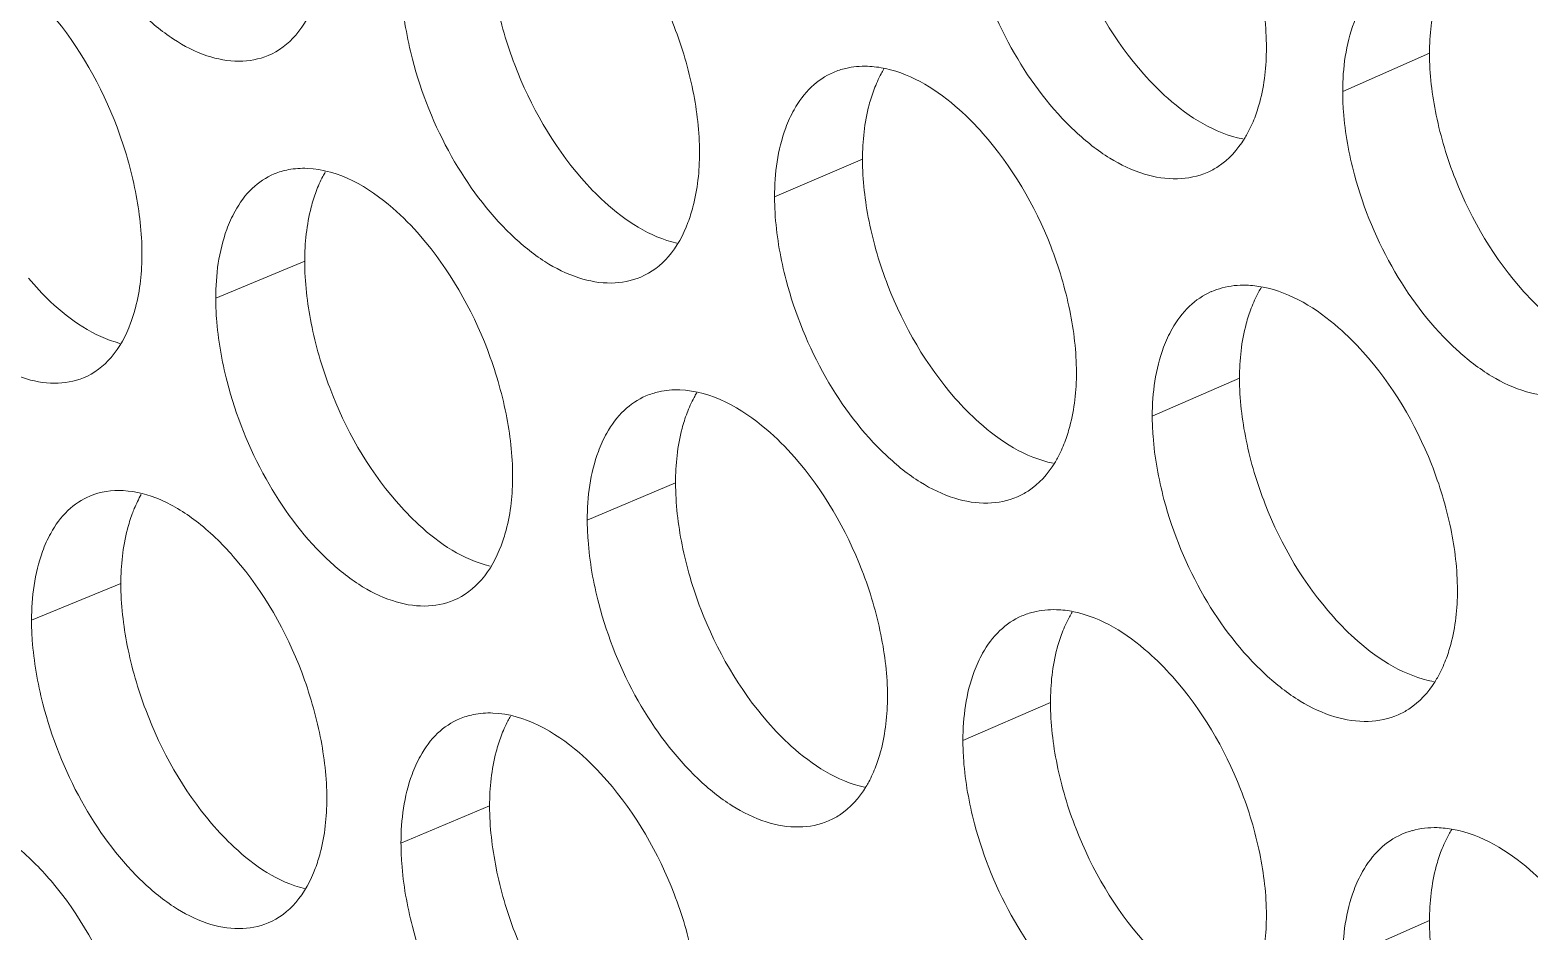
# Model space of a CAD drawing. Header units: millimetres. Extents: x 1177 to 4147, y 93 to 2194.
# Drawn here: x 2545.75 to 2559.37, y 1004.28 to 1012.46 of the extents above; entities that cross this region are included whole.
import ezdxf

# ---------------------------------------------------------------- set-up
doc = ezdxf.new("R2010")
doc.units = ezdxf.units.MM
doc.header["$LTSCALE"] = 0.1
doc.layers.get('0').update_dxf_attribs({"lineweight": 13})
doc.layers.add('标注', color=251, linetype='Continuous', lineweight=9)

# ---------------------------------------------------------------- blocks, each defined once
blk = doc.blocks.new('02')
at = {"layer": '标注'}
for p, q in [((4424.075, 1037.341), (4422.948, 1036.846)), ((4416.717, 1035.966), (4415.576, 1035.479)), ((4409.479, 1034.643), (4408.324, 1034.164)), ((4421.609, 1033.127), (4420.477, 1032.635)), ((4414.291, 1031.769), (4413.145, 1031.285)), ((4407.093, 1030.463), (4405.934, 1029.987)), ((4407.093, 1030.463), (4405.934, 1029.987)), ((4419.156, 1028.919), (4418.02, 1028.429)), ((4411.878, 1027.578), (4410.728, 1027.097)), ((4411.878, 1027.578), (4410.728, 1027.097)), ((4424.075, 1026.091), (4422.948, 1025.596))]:
    blk.add_line(p, q, dxfattribs=at)
for centre, radius, start, end in [((4416.719, 1036.202), 0.968, 103.1675, 113.1121), ((4421.636, 1033.346), 0.984, 104.7476, 113.5233), ((4414.281, 1032.013), 0.96, 102.3564, 112.9065), ((4419.171, 1029.146), 0.976, 103.9644, 113.3177), ((4411.856, 1027.83), 0.952, 101.531, 112.7006), ((4411.856, 1027.83), 0.952, 101.531, 112.7006), ((4424.114, 1026.302), 0.993, 105.5171, 113.729)]:
    blk.add_arc(centre, radius, start, end, dxfattribs=at)
for points, knots in [([(4421.958, 1037.411), (4421.958, 1037.68), (4421.89, 1038.239), (4421.566, 1039.322), (4421.118, 1040.082), (4420.738, 1040.507)], [0, 0, 0, 0, 0.238776, 0.495052, 1, 1, 1, 1]), ([(4406.081, 1040.154), (4406.194, 1039.716), (4406.519, 1038.892), (4407.152, 1038.02), (4407.745, 1037.521), (4408.183, 1037.295), (4408.613, 1037.213), (4408.886, 1037.262), (4409.004, 1037.311)], [0, 0, 0, 0, 0.303115, 0.587343, 0.711479, 0.819744, 0.914178, 1, 1, 1, 1]), ([(4419.156, 1040.169), (4419.156, 1039.899), (4419.223, 1039.34), (4419.545, 1038.257), (4419.99, 1037.495), (4420.367, 1037.07)], [0, 0, 0, 0, 0.23899, 0.49541, 1, 1, 1, 1]), ([(4414.602, 1036.051), (4414.602, 1036.321), (4414.535, 1036.88), (4414.216, 1037.964), (4413.776, 1038.727), (4413.402, 1039.156)], [0, 0, 0, 0, 0.238989, 0.495505, 1, 1, 1, 1]), ([(4411.878, 1038.828), (4411.878, 1038.559), (4411.944, 1037.999), (4412.26, 1036.915), (4412.697, 1036.15), (4413.069, 1035.721)], [0, 0, 0, 0, 0.239203, 0.495862, 1, 1, 1, 1]), ([(4418.171, 1038.598), (4418.287, 1038.158), (4418.626, 1037.332), (4419.282, 1036.466), (4419.895, 1035.976), (4420.348, 1035.759), (4420.791, 1035.687), (4421.07, 1035.743), (4421.191, 1035.796)], [0, 0, 0, 0, 0.30069, 0.583702, 0.707914, 0.81685, 0.912547, 1, 1, 1, 1]), ([(4410.728, 1038.347), (4410.728, 1038.26), (4410.742, 1037.895), (4410.807, 1037.534), (4410.877, 1037.265)], [0, 0, 0, 0, 0.238, 1, 1, 1, 1]), ([(4424.228, 1038.248), (4424.203, 1038.182), (4424.108, 1037.889), (4424.075, 1037.578), (4424.075, 1037.341)], [0, 0, 0, 0, 0.230902, 1, 1, 1, 1]), ([(4409.004, 1037.311), (4409.142, 1037.368), (4409.405, 1037.571), (4409.557, 1037.86), (4409.616, 1038.019)], [0, 0, 0, 0, 0.467218, 1, 1, 1, 1]), ([(4407.367, 1034.743), (4407.367, 1035.012), (4407.301, 1035.572), (4406.988, 1036.657), (4406.555, 1037.424), (4406.187, 1037.856)], [0, 0, 0, 0, 0.239204, 0.495958, 1, 1, 1, 1]), ([(4423.206, 1037.977), (4423.163, 1037.901), (4423.001, 1037.545), (4422.948, 1037.148), (4422.948, 1036.846)], [0, 0, 0, 0, 0.224731, 1, 1, 1, 1]), ([(4421.806, 1036.504), (4421.831, 1036.571), (4421.925, 1036.864), (4421.958, 1037.174), (4421.958, 1037.411)], [0, 0, 0, 0, 0.230838, 1, 1, 1, 1]), ([(4410.877, 1037.265), (4410.991, 1036.826), (4411.321, 1036.001), (4411.963, 1035.131), (4412.564, 1034.636), (4413.009, 1034.414), (4413.444, 1034.335), (4413.719, 1034.387), (4413.839, 1034.438)], [0, 0, 0, 0, 0.302139, 0.585875, 0.710041, 0.818575, 0.913518, 1, 1, 1, 1]), ([(4424.075, 1037.341), (4424.075, 1037.071), (4424.143, 1036.512), (4424.468, 1035.43), (4424.918, 1034.671), (4425.3, 1034.248)], [0, 0, 0, 0, 0.238849, 0.49511, 1, 1, 1, 1]), ([(4416.339, 1037.092), (4416.234, 1037.048), (4416.032, 1036.911), (4415.89, 1036.716), (4415.83, 1036.609)], [0, 0, 0, 0, 0.480026, 1, 1, 1, 1]), ([(4416.994, 1037.137), (4416.982, 1037.116), (4416.934, 1037.031), (4416.894, 1036.942), (4416.867, 1036.873)], [0, 0, 0, 0, 0.242079, 1, 1, 1, 1]), ([(4418.279, 1036.301), (4418.183, 1036.41), (4417.827, 1036.772), (4417.372, 1037.066), (4417.015, 1037.142)], [0, 0, 0, 0, 0.285173, 1, 1, 1, 1]), ([(4420.367, 1037.07), (4420.465, 1036.96), (4420.825, 1036.594), (4421.289, 1036.301), (4421.651, 1036.23)], [0, 0, 0, 0, 0.285334, 1, 1, 1, 1]), ([(4416.867, 1036.873), (4416.842, 1036.806), (4416.749, 1036.513), (4416.717, 1036.203), (4416.717, 1035.966)], [0, 0, 0, 0, 0.230459, 1, 1, 1, 1]), ([(4422.948, 1036.846), (4422.948, 1036.759), (4422.963, 1036.395), (4423.029, 1036.034), (4423.101, 1035.765)], [0, 0, 0, 0, 0.23814, 1, 1, 1, 1]), ([(4415.83, 1036.609), (4415.787, 1036.533), (4415.627, 1036.177), (4415.576, 1035.781), (4415.576, 1035.479)], [0, 0, 0, 0, 0.22403, 1, 1, 1, 1]), ([(4421.673, 1036.233), (4421.686, 1036.254), (4421.736, 1036.341), (4421.778, 1036.433), (4421.806, 1036.504)], [0, 0, 0, 0, 0.242107, 1, 1, 1, 1]), ([(4419.493, 1033.202), (4419.493, 1033.471), (4419.425, 1034.031), (4419.102, 1035.113), (4418.657, 1035.875), (4418.279, 1036.301)], [0, 0, 0, 0, 0.238846, 0.495203, 1, 1, 1, 1]), ([(4414.452, 1035.146), (4414.477, 1035.212), (4414.57, 1035.505), (4414.602, 1035.815), (4414.602, 1036.051)], [0, 0, 0, 0, 0.230395, 1, 1, 1, 1]), ([(4421.191, 1035.796), (4421.24, 1035.817), (4421.433, 1035.921), (4421.586, 1036.092), (4421.673, 1036.233)], [0, 0, 0, 0, 0.240804, 1, 1, 1, 1]), ([(4403.704, 1035.982), (4403.816, 1035.544), (4404.139, 1034.72), (4404.767, 1033.848), (4405.356, 1033.347), (4405.791, 1033.12), (4406.218, 1033.035), (4406.49, 1033.083), (4406.608, 1033.131)], [0, 0, 0, 0, 0.303606, 0.588083, 0.712204, 0.820335, 0.914512, 1, 1, 1, 1]), ([(4410.983, 1034.967), (4410.871, 1035.097), (4410.472, 1035.508), (4409.918, 1035.832), (4409.51, 1035.848)], [0, 0, 0, 0, 0.295598, 1, 1, 1, 1]), ([(4416.717, 1035.966), (4416.717, 1035.697), (4416.783, 1035.137), (4417.103, 1034.054), (4417.545, 1033.291), (4417.921, 1032.864)], [0, 0, 0, 0, 0.23906, 0.495561, 1, 1, 1, 1]), ([(4409.084, 1035.776), (4408.978, 1035.732), (4408.775, 1035.596), (4408.634, 1035.4), (4408.574, 1035.291)], [0, 0, 0, 0, 0.478627, 1, 1, 1, 1]), ([(4409.746, 1035.802), (4409.735, 1035.783), (4409.69, 1035.701), (4409.652, 1035.615), (4409.627, 1035.548)], [0, 0, 0, 0, 0.242093, 1, 1, 1, 1]), ([(4413.069, 1035.721), (4413.163, 1035.613), (4413.51, 1035.252), (4413.955, 1034.958), (4414.306, 1034.878)], [0, 0, 0, 0, 0.285361, 1, 1, 1, 1]), ([(4423.101, 1035.765), (4423.219, 1035.325), (4423.562, 1034.498), (4424.227, 1033.634), (4424.849, 1033.148), (4425.308, 1032.935), (4425.756, 1032.867), (4426.038, 1032.926), (4426.16, 1032.981)], [0, 0, 0, 0, 0.299735, 0.582272, 0.706518, 0.81572, 0.911912, 1, 1, 1, 1]), ([(4409.627, 1035.548), (4409.602, 1035.482), (4409.511, 1035.189), (4409.479, 1034.879), (4409.479, 1034.643)], [0, 0, 0, 0, 0.230017, 1, 1, 1, 1]), ([(4415.576, 1035.479), (4415.576, 1035.393), (4415.59, 1035.028), (4415.656, 1034.666), (4415.726, 1034.398)], [0, 0, 0, 0, 0.238055, 1, 1, 1, 1]), ([(4408.574, 1035.291), (4408.532, 1035.216), (4408.375, 1034.86), (4408.324, 1034.465), (4408.324, 1034.164)], [0, 0, 0, 0, 0.223347, 1, 1, 1, 1]), ([(4413.839, 1034.438), (4413.976, 1034.496), (4414.239, 1034.699), (4414.392, 1034.987), (4414.452, 1035.146)], [0, 0, 0, 0, 0.468447, 1, 1, 1, 1]), ([(4412.177, 1031.859), (4412.177, 1032.129), (4412.11, 1032.689), (4411.793, 1033.773), (4411.355, 1034.537), (4410.983, 1034.967)], [0, 0, 0, 0, 0.23906, 0.495656, 1, 1, 1, 1]), ([(4407.219, 1033.839), (4407.244, 1033.905), (4407.335, 1034.197), (4407.367, 1034.507), (4407.367, 1034.743)], [0, 0, 0, 0, 0.229953, 1, 1, 1, 1]), ([(4409.479, 1034.643), (4409.479, 1034.373), (4409.544, 1033.813), (4409.858, 1032.729), (4410.293, 1031.963), (4410.664, 1031.533)], [0, 0, 0, 0, 0.239274, 0.496012, 1, 1, 1, 1]), ([(4405.893, 1034.423), (4405.983, 1034.317), (4406.316, 1033.961), (4406.742, 1033.666), (4407.081, 1033.578)], [0, 0, 0, 0, 0.285322, 1, 1, 1, 1]), ([(4415.726, 1034.398), (4415.842, 1033.959), (4416.177, 1033.132), (4416.829, 1032.265), (4417.438, 1031.773), (4417.888, 1031.555), (4418.328, 1031.48), (4418.606, 1031.536), (4418.727, 1031.588)], [0, 0, 0, 0, 0.301171, 0.584422, 0.708619, 0.817421, 0.912868, 1, 1, 1, 1]), ([(4421.893, 1034.305), (4421.881, 1034.284), (4421.83, 1034.197), (4421.788, 1034.105), (4421.761, 1034.034)], [0, 0, 0, 0, 0.242091, 1, 1, 1, 1]), ([(4423.21, 1033.469), (4423.111, 1033.579), (4422.747, 1033.944), (4422.279, 1034.237), (4421.915, 1034.308)], [0, 0, 0, 0, 0.285148, 1, 1, 1, 1]), ([(4408.324, 1034.164), (4408.324, 1034.077), (4408.339, 1033.713), (4408.403, 1033.351), (4408.472, 1033.082)], [0, 0, 0, 0, 0.237972, 1, 1, 1, 1]), ([(4421.243, 1034.249), (4421.138, 1034.203), (4420.937, 1034.067), (4420.795, 1033.872), (4420.734, 1033.765)], [0, 0, 0, 0, 0.480902, 1, 1, 1, 1]), ([(4425.3, 1034.248), (4425.4, 1034.137), (4425.769, 1033.768), (4426.246, 1033.476), (4426.614, 1033.411)], [0, 0, 0, 0, 0.285283, 1, 1, 1, 1]), ([(4421.761, 1034.034), (4421.736, 1033.968), (4421.642, 1033.674), (4421.609, 1033.363), (4421.609, 1033.127)], [0, 0, 0, 0, 0.230754, 1, 1, 1, 1]), ([(4406.608, 1033.131), (4406.745, 1033.188), (4407.009, 1033.391), (4407.16, 1033.679), (4407.219, 1033.839)], [0, 0, 0, 0, 0.46659, 1, 1, 1, 1]), ([(4420.734, 1033.765), (4420.691, 1033.689), (4420.53, 1033.334), (4420.477, 1032.936), (4420.477, 1032.635)], [0, 0, 0, 0, 0.224496, 1, 1, 1, 1]), ([(4424.437, 1030.376), (4424.437, 1030.645), (4424.369, 1031.204), (4424.042, 1032.286), (4423.591, 1033.045), (4423.21, 1033.469)], [0, 0, 0, 0, 0.238705, 0.494901, 1, 1, 1, 1]), ([(4419.341, 1032.296), (4419.366, 1032.362), (4419.46, 1032.655), (4419.493, 1032.965), (4419.493, 1033.202)], [0, 0, 0, 0, 0.23069, 1, 1, 1, 1]), ([(4421.609, 1033.127), (4421.609, 1032.857), (4421.676, 1032.298), (4422, 1031.216), (4422.447, 1030.455), (4422.827, 1030.031)], [0, 0, 0, 0, 0.238919, 0.49526, 1, 1, 1, 1]), ([(4408.472, 1033.082), (4408.585, 1032.643), (4408.913, 1031.818), (4409.551, 1030.948), (4410.148, 1030.451), (4410.589, 1030.227), (4411.022, 1030.146), (4411.296, 1030.197), (4411.415, 1030.247)], [0, 0, 0, 0, 0.302626, 0.586607, 0.710758, 0.819158, 0.913847, 1, 1, 1, 1]), ([(4415.834, 1032.101), (4415.72, 1032.23), (4415.315, 1032.641), (4414.756, 1032.96), (4414.345, 1032.975)], [0, 0, 0, 0, 0.29472, 1, 1, 1, 1]), ([(4414.565, 1032.936), (4414.553, 1032.916), (4414.506, 1032.832), (4414.466, 1032.744), (4414.44, 1032.675)], [0, 0, 0, 0, 0.242079, 1, 1, 1, 1]), ([(4413.907, 1032.898), (4413.802, 1032.853), (4413.6, 1032.717), (4413.458, 1032.522), (4413.398, 1032.414)], [0, 0, 0, 0, 0.479572, 1, 1, 1, 1]), ([(4417.921, 1032.864), (4418.018, 1032.755), (4418.373, 1032.391), (4418.831, 1032.098), (4419.189, 1032.023)], [0, 0, 0, 0, 0.28535, 1, 1, 1, 1]), ([(4414.44, 1032.675), (4414.415, 1032.609), (4414.323, 1032.316), (4414.291, 1032.006), (4414.291, 1031.769)], [0, 0, 0, 0, 0.230311, 1, 1, 1, 1]), ([(4420.477, 1032.635), (4420.477, 1032.548), (4420.492, 1032.183), (4420.558, 1031.822), (4420.629, 1031.554)], [0, 0, 0, 0, 0.238111, 1, 1, 1, 1]), ([(4413.398, 1032.414), (4413.356, 1032.338), (4413.196, 1031.983), (4413.145, 1031.586), (4413.145, 1031.285)], [0, 0, 0, 0, 0.2238, 1, 1, 1, 1]), ([(4419.211, 1032.028), (4419.223, 1032.048), (4419.273, 1032.135), (4419.314, 1032.225), (4419.341, 1032.296)], [0, 0, 0, 0, 0.242099, 1, 1, 1, 1]), ([(4417.041, 1028.999), (4417.041, 1029.268), (4416.974, 1029.827), (4416.653, 1030.911), (4416.21, 1031.673), (4415.834, 1032.101)], [0, 0, 0, 0, 0.238918, 0.495354, 1, 1, 1, 1]), ([(4418.727, 1031.588), (4418.776, 1031.609), (4418.971, 1031.713), (4419.124, 1031.885), (4419.211, 1032.028)], [0, 0, 0, 0, 0.240491, 1, 1, 1, 1]), ([(4412.027, 1030.954), (4412.052, 1031.02), (4412.145, 1031.313), (4412.177, 1031.623), (4412.177, 1031.859)], [0, 0, 0, 0, 0.230247, 1, 1, 1, 1]), ([(4414.291, 1031.769), (4414.291, 1031.5), (4414.357, 1030.94), (4414.675, 1029.857), (4415.114, 1029.093), (4415.489, 1028.665)], [0, 0, 0, 0, 0.239131, 0.495711, 1, 1, 1, 1]), ([(4406.692, 1031.598), (4406.587, 1031.555), (4406.383, 1031.419), (4406.242, 1031.222), (4406.182, 1031.113)], [0, 0, 0, 0, 0.478136, 1, 1, 1, 1]), ([(4406.692, 1031.598), (4406.587, 1031.555), (4406.383, 1031.419), (4406.242, 1031.222), (4406.182, 1031.113)], [0, 0, 0, 0, 0.478136, 1, 1, 1, 1]), ([(4408.578, 1030.784), (4408.433, 1030.953), (4408.136, 1031.249), (4407.641, 1031.564), (4407.146, 1031.699), (4406.827, 1031.654), (4406.692, 1031.598)], [0, 0, 0, 0, 0.30699, 0.573081, 0.799443, 1, 1, 1, 1]), ([(4408.578, 1030.784), (4408.433, 1030.953), (4408.136, 1031.249), (4407.641, 1031.564), (4407.146, 1031.699), (4406.827, 1031.654), (4406.692, 1031.598)], [0, 0, 0, 0, 0.30699, 0.573081, 0.799443, 1, 1, 1, 1]), ([(4407.357, 1031.618), (4407.323, 1031.559), (4407.283, 1031.476), (4407.249, 1031.39), (4407.24, 1031.368)], [0, 0, 0, 0, 0.741765, 1, 1, 1, 1]), ([(4407.357, 1031.618), (4407.323, 1031.559), (4407.283, 1031.476), (4407.249, 1031.39), (4407.24, 1031.368)], [0, 0, 0, 0, 0.741765, 1, 1, 1, 1]), ([(4410.664, 1031.533), (4410.756, 1031.425), (4411.099, 1031.066), (4411.537, 1030.771), (4411.884, 1030.689)], [0, 0, 0, 0, 0.285356, 1, 1, 1, 1]), ([(4420.629, 1031.554), (4420.746, 1031.114), (4421.087, 1030.287), (4421.748, 1029.422), (4422.365, 1028.934), (4422.821, 1028.719), (4423.267, 1028.649), (4423.547, 1028.707), (4423.669, 1028.761)], [0, 0, 0, 0, 0.300212, 0.582985, 0.707214, 0.816283, 0.912228, 1, 1, 1, 1]), ([(4407.24, 1031.368), (4407.216, 1031.302), (4407.125, 1031.009), (4407.093, 1030.699), (4407.093, 1030.463)], [0, 0, 0, 0, 0.229871, 1, 1, 1, 1]), ([(4407.24, 1031.368), (4407.216, 1031.302), (4407.125, 1031.009), (4407.093, 1030.699), (4407.093, 1030.463)], [0, 0, 0, 0, 0.229871, 1, 1, 1, 1]), ([(4413.145, 1031.285), (4413.145, 1031.199), (4413.16, 1030.834), (4413.224, 1030.472), (4413.295, 1030.203)], [0, 0, 0, 0, 0.238027, 1, 1, 1, 1]), ([(4406.182, 1031.113), (4406.141, 1031.038), (4405.984, 1030.683), (4405.934, 1030.288), (4405.934, 1029.987)], [0, 0, 0, 0, 0.223124, 1, 1, 1, 1]), ([(4406.182, 1031.113), (4406.141, 1031.038), (4405.984, 1030.683), (4405.934, 1030.288), (4405.934, 1029.987)], [0, 0, 0, 0, 0.223124, 1, 1, 1, 1]), ([(4411.415, 1030.247), (4411.552, 1030.304), (4411.815, 1030.507), (4411.967, 1030.796), (4412.027, 1030.954)], [0, 0, 0, 0, 0.467837, 1, 1, 1, 1]), ([(4409.765, 1027.673), (4409.765, 1027.943), (4409.699, 1028.503), (4409.384, 1029.587), (4408.949, 1030.353), (4408.578, 1030.784)], [0, 0, 0, 0, 0.239132, 0.495807, 1, 1, 1, 1]), ([(4409.765, 1027.673), (4409.765, 1027.943), (4409.699, 1028.503), (4409.384, 1029.587), (4408.949, 1030.353), (4408.578, 1030.784)], [0, 0, 0, 0, 0.239132, 0.495807, 1, 1, 1, 1]), ([(4407.093, 1030.463), (4407.093, 1030.193), (4407.158, 1029.634), (4407.471, 1028.549), (4407.902, 1027.782), (4408.271, 1027.35)], [0, 0, 0, 0, 0.239345, 0.496163, 1, 1, 1, 1]), ([(4407.093, 1030.463), (4407.093, 1030.193), (4407.158, 1029.634), (4407.471, 1028.549), (4407.902, 1027.782), (4408.271, 1027.35)], [0, 0, 0, 0, 0.239345, 0.496163, 1, 1, 1, 1]), ([(4413.295, 1030.203), (4413.409, 1029.764), (4413.742, 1028.939), (4414.389, 1028.07), (4414.994, 1027.577), (4415.442, 1027.356), (4415.879, 1027.28), (4416.156, 1027.334), (4416.276, 1027.385)], [0, 0, 0, 0, 0.301654, 0.585147, 0.709328, 0.817996, 0.913192, 1, 1, 1, 1]), ([(4424.284, 1029.469), (4424.309, 1029.535), (4424.404, 1029.828), (4424.437, 1030.139), (4424.437, 1030.376)], [0, 0, 0, 0, 0.230986, 1, 1, 1, 1]), ([(4418.784, 1030.043), (4418.68, 1029.998), (4418.478, 1029.861), (4418.336, 1029.666), (4418.275, 1029.559)], [0, 0, 0, 0, 0.48047, 1, 1, 1, 1]), ([(4419.437, 1030.093), (4419.425, 1030.072), (4419.375, 1029.986), (4419.334, 1029.896), (4419.308, 1029.825)], [0, 0, 0, 0, 0.242083, 1, 1, 1, 1]), ([(4420.738, 1029.257), (4420.64, 1029.367), (4420.28, 1029.73), (4419.819, 1030.023), (4419.459, 1030.097)], [0, 0, 0, 0, 0.285164, 1, 1, 1, 1]), ([(4422.827, 1030.031), (4422.926, 1029.92), (4423.29, 1029.553), (4423.761, 1029.261), (4424.126, 1029.192)], [0, 0, 0, 0, 0.285312, 1, 1, 1, 1]), ([(4405.934, 1029.987), (4405.934, 1029.9), (4405.948, 1029.536), (4406.012, 1029.173), (4406.081, 1028.904)], [0, 0, 0, 0, 0.237945, 1, 1, 1, 1]), ([(4405.934, 1029.987), (4405.934, 1029.9), (4405.948, 1029.536), (4406.012, 1029.173), (4406.081, 1028.904)], [0, 0, 0, 0, 0.237945, 1, 1, 1, 1]), ([(4419.308, 1029.825), (4419.282, 1029.759), (4419.189, 1029.466), (4419.156, 1029.155), (4419.156, 1028.919)], [0, 0, 0, 0, 0.230606, 1, 1, 1, 1]), ([(4418.275, 1029.559), (4418.233, 1029.483), (4418.072, 1029.128), (4418.02, 1028.731), (4418.02, 1028.429)], [0, 0, 0, 0, 0.224262, 1, 1, 1, 1]), ([(4424.148, 1029.194), (4424.161, 1029.215), (4424.213, 1029.304), (4424.256, 1029.397), (4424.284, 1029.469)], [0, 0, 0, 0, 0.242119, 1, 1, 1, 1]), ([(4421.958, 1026.161), (4421.958, 1026.43), (4421.89, 1026.989), (4421.566, 1028.072), (4421.118, 1028.832), (4420.738, 1029.257)], [0, 0, 0, 0, 0.238776, 0.495052, 1, 1, 1, 1]), ([(4423.669, 1028.761), (4423.717, 1028.782), (4423.909, 1028.885), (4424.061, 1029.054), (4424.148, 1029.194)], [0, 0, 0, 0, 0.241108, 1, 1, 1, 1]), ([(4406.081, 1028.904), (4406.194, 1028.466), (4406.519, 1027.642), (4407.152, 1026.77), (4407.745, 1026.271), (4408.183, 1026.045), (4408.613, 1025.963), (4408.886, 1026.012), (4409.004, 1026.061)], [0, 0, 0, 0, 0.303115, 0.587343, 0.711479, 0.819744, 0.914178, 1, 1, 1, 1]), ([(4406.081, 1028.904), (4406.194, 1028.466), (4406.519, 1027.642), (4407.152, 1026.77), (4407.745, 1026.271), (4408.183, 1026.045), (4408.613, 1025.963), (4408.886, 1026.012), (4409.004, 1026.061)], [0, 0, 0, 0, 0.303115, 0.587343, 0.711479, 0.819744, 0.914178, 1, 1, 1, 1]), ([(4416.89, 1028.093), (4416.915, 1028.159), (4417.008, 1028.452), (4417.041, 1028.762), (4417.041, 1028.999)], [0, 0, 0, 0, 0.230542, 1, 1, 1, 1]), ([(4419.156, 1028.919), (4419.156, 1028.649), (4419.223, 1028.09), (4419.545, 1027.007), (4419.99, 1026.245), (4420.367, 1025.82)], [0, 0, 0, 0, 0.23899, 0.49541, 1, 1, 1, 1]), ([(4411.489, 1028.709), (4411.384, 1028.665), (4411.181, 1028.529), (4411.039, 1028.333), (4410.979, 1028.225)], [0, 0, 0, 0, 0.479105, 1, 1, 1, 1]), ([(4411.489, 1028.709), (4411.384, 1028.665), (4411.181, 1028.529), (4411.039, 1028.333), (4410.979, 1028.225)], [0, 0, 0, 0, 0.479105, 1, 1, 1, 1]), ([(4413.402, 1027.906), (4413.289, 1028.035), (4412.887, 1028.447), (4412.33, 1028.768), (4411.921, 1028.784)], [0, 0, 0, 0, 0.295157, 1, 1, 1, 1]), ([(4413.402, 1027.906), (4413.289, 1028.035), (4412.887, 1028.447), (4412.33, 1028.768), (4411.921, 1028.784)], [0, 0, 0, 0, 0.295157, 1, 1, 1, 1]), ([(4412.149, 1028.741), (4412.137, 1028.722), (4412.091, 1028.639), (4412.052, 1028.551), (4412.027, 1028.484)], [0, 0, 0, 0, 0.242084, 1, 1, 1, 1]), ([(4412.149, 1028.741), (4412.137, 1028.722), (4412.091, 1028.639), (4412.052, 1028.551), (4412.027, 1028.484)], [0, 0, 0, 0, 0.242084, 1, 1, 1, 1]), ([(4415.489, 1028.665), (4415.584, 1028.556), (4415.935, 1028.194), (4416.387, 1027.9), (4416.741, 1027.823)], [0, 0, 0, 0, 0.285359, 1, 1, 1, 1]), ([(4412.027, 1028.484), (4412.002, 1028.418), (4411.91, 1028.125), (4411.878, 1027.815), (4411.878, 1027.578)], [0, 0, 0, 0, 0.230164, 1, 1, 1, 1]), ([(4412.027, 1028.484), (4412.002, 1028.418), (4411.91, 1028.125), (4411.878, 1027.815), (4411.878, 1027.578)], [0, 0, 0, 0, 0.230164, 1, 1, 1, 1]), ([(4418.02, 1028.429), (4418.02, 1028.342), (4418.034, 1027.978), (4418.1, 1027.616), (4418.171, 1027.348)], [0, 0, 0, 0, 0.238083, 1, 1, 1, 1]), ([(4410.979, 1028.225), (4410.937, 1028.149), (4410.779, 1027.794), (4410.728, 1027.398), (4410.728, 1027.097)], [0, 0, 0, 0, 0.223573, 1, 1, 1, 1]), ([(4410.979, 1028.225), (4410.937, 1028.149), (4410.779, 1027.794), (4410.728, 1027.398), (4410.728, 1027.097)], [0, 0, 0, 0, 0.223573, 1, 1, 1, 1]), ([(4416.762, 1027.828), (4416.774, 1027.849), (4416.823, 1027.934), (4416.863, 1028.024), (4416.89, 1028.093)], [0, 0, 0, 0, 0.242095, 1, 1, 1, 1]), ([(4414.602, 1024.801), (4414.602, 1025.071), (4414.535, 1025.63), (4414.216, 1026.714), (4413.776, 1027.477), (4413.402, 1027.906)], [0, 0, 0, 0, 0.238989, 0.495505, 1, 1, 1, 1]), ([(4414.602, 1024.801), (4414.602, 1025.071), (4414.535, 1025.63), (4414.216, 1026.714), (4413.776, 1027.477), (4413.402, 1027.906)], [0, 0, 0, 0, 0.238989, 0.495505, 1, 1, 1, 1]), ([(4416.276, 1027.385), (4416.325, 1027.406), (4416.522, 1027.51), (4416.675, 1027.684), (4416.762, 1027.828)], [0, 0, 0, 0, 0.240168, 1, 1, 1, 1]), ([(4406.187, 1026.606), (4406.042, 1026.775), (4405.748, 1027.071), (4405.257, 1027.388), (4404.765, 1027.524), (4404.448, 1027.481), (4404.314, 1027.426)], [0, 0, 0, 0, 0.307488, 0.573733, 0.799889, 1, 1, 1, 1]), ([(4409.616, 1026.769), (4409.641, 1026.835), (4409.733, 1027.128), (4409.765, 1027.437), (4409.765, 1027.673)], [0, 0, 0, 0, 0.2301, 1, 1, 1, 1]), ([(4409.616, 1026.769), (4409.641, 1026.835), (4409.733, 1027.128), (4409.765, 1027.437), (4409.765, 1027.673)], [0, 0, 0, 0, 0.2301, 1, 1, 1, 1]), ([(4411.878, 1027.578), (4411.878, 1027.309), (4411.944, 1026.749), (4412.26, 1025.665), (4412.697, 1024.9), (4413.069, 1024.471)], [0, 0, 0, 0, 0.239203, 0.495862, 1, 1, 1, 1]), ([(4411.878, 1027.578), (4411.878, 1027.309), (4411.944, 1026.749), (4412.26, 1025.665), (4412.697, 1024.9), (4413.069, 1024.471)], [0, 0, 0, 0, 0.239203, 0.495862, 1, 1, 1, 1]), ([(4408.271, 1027.35), (4408.363, 1027.243), (4408.701, 1026.886), (4409.133, 1026.591), (4409.476, 1026.506)], [0, 0, 0, 0, 0.285343, 1, 1, 1, 1]), ([(4408.271, 1027.35), (4408.363, 1027.243), (4408.701, 1026.886), (4409.133, 1026.591), (4409.476, 1026.506)], [0, 0, 0, 0, 0.285343, 1, 1, 1, 1]), ([(4418.171, 1027.348), (4418.287, 1026.908), (4418.626, 1026.082), (4419.282, 1025.216), (4419.895, 1024.726), (4420.348, 1024.509), (4420.791, 1024.437), (4421.07, 1024.493), (4421.191, 1024.546)], [0, 0, 0, 0, 0.30069, 0.583702, 0.707914, 0.81685, 0.912547, 1, 1, 1, 1]), ([(4410.728, 1027.097), (4410.728, 1027.01), (4410.742, 1026.645), (4410.807, 1026.284), (4410.877, 1026.015)], [0, 0, 0, 0, 0.238, 1, 1, 1, 1]), ([(4410.728, 1027.097), (4410.728, 1027.01), (4410.742, 1026.645), (4410.807, 1026.284), (4410.877, 1026.015)], [0, 0, 0, 0, 0.238, 1, 1, 1, 1]), ([(4423.715, 1027.211), (4423.61, 1027.165), (4423.41, 1027.028), (4423.267, 1026.834), (4423.206, 1026.727)], [0, 0, 0, 0, 0.481324, 1, 1, 1, 1]), ([(4424.363, 1027.272), (4424.35, 1027.251), (4424.298, 1027.163), (4424.256, 1027.07), (4424.228, 1026.998)], [0, 0, 0, 0, 0.242103, 1, 1, 1, 1]), ([(4425.696, 1026.437), (4425.596, 1026.547), (4425.227, 1026.914), (4424.752, 1027.206), (4424.385, 1027.274)], [0, 0, 0, 0, 0.285125, 1, 1, 1, 1]), ([(4424.228, 1026.998), (4424.203, 1026.932), (4424.108, 1026.639), (4424.075, 1026.328), (4424.075, 1026.091)], [0, 0, 0, 0, 0.230902, 1, 1, 1, 1]), ([(4409.004, 1026.061), (4409.142, 1026.118), (4409.405, 1026.321), (4409.557, 1026.61), (4409.616, 1026.769)], [0, 0, 0, 0, 0.467218, 1, 1, 1, 1]), ([(4409.004, 1026.061), (4409.142, 1026.118), (4409.405, 1026.321), (4409.557, 1026.61), (4409.616, 1026.769)], [0, 0, 0, 0, 0.467218, 1, 1, 1, 1]), ([(4423.206, 1026.727), (4423.163, 1026.651), (4423.001, 1026.295), (4422.948, 1025.898), (4422.948, 1025.596)], [0, 0, 0, 0, 0.224731, 1, 1, 1, 1]), ([(4407.367, 1023.493), (4407.367, 1023.762), (4407.301, 1024.322), (4406.988, 1025.407), (4406.555, 1026.174), (4406.187, 1026.606)], [0, 0, 0, 0, 0.239204, 0.495958, 1, 1, 1, 1]), ([(4421.806, 1025.254), (4421.831, 1025.321), (4421.925, 1025.614), (4421.958, 1025.924), (4421.958, 1026.161)], [0, 0, 0, 0, 0.230838, 1, 1, 1, 1]), ([(4410.877, 1026.015), (4410.991, 1025.576), (4411.321, 1024.751), (4411.963, 1023.881), (4412.564, 1023.386), (4413.009, 1023.164), (4413.444, 1023.085), (4413.719, 1023.137), (4413.839, 1023.188)], [0, 0, 0, 0, 0.302139, 0.585875, 0.710041, 0.818575, 0.913518, 1, 1, 1, 1]), ([(4410.877, 1026.015), (4410.991, 1025.576), (4411.321, 1024.751), (4411.963, 1023.881), (4412.564, 1023.386), (4413.009, 1023.164), (4413.444, 1023.085), (4413.719, 1023.137), (4413.839, 1023.188)], [0, 0, 0, 0, 0.302139, 0.585875, 0.710041, 0.818575, 0.913518, 1, 1, 1, 1]), ([(4424.075, 1026.091), (4424.075, 1025.821), (4424.143, 1025.262), (4424.468, 1024.18), (4424.918, 1023.421), (4425.3, 1022.998)], [0, 0, 0, 0, 0.238849, 0.49511, 1, 1, 1, 1])]:
    blk.add_open_spline(points, degree=3, knots=knots, dxfattribs=at)
for points in [[(4416.782, 1037.172), (4416.687, 1037.175), (4416.591, 1037.166), (4416.499, 1037.145)], [(4417.015, 1037.142), (4416.939, 1037.159), (4416.86, 1037.169), (4416.782, 1037.172)], [(4409.51, 1035.848), (4409.43, 1035.851), (4409.349, 1035.846), (4409.27, 1035.831)], [(4409.27, 1035.831), (4409.206, 1035.819), (4409.143, 1035.801), (4409.084, 1035.776)], [(4421.697, 1034.333), (4421.592, 1034.336), (4421.486, 1034.325), (4421.385, 1034.298)], [(4421.915, 1034.308), (4421.843, 1034.322), (4421.77, 1034.331), (4421.697, 1034.333)], [(4414.345, 1032.975), (4414.255, 1032.978), (4414.163, 1032.971), (4414.075, 1032.951)], [(4419.233, 1030.124), (4419.133, 1030.127), (4419.032, 1030.118), (4418.935, 1030.094)], [(4419.459, 1030.097), (4419.384, 1030.113), (4419.308, 1030.122), (4419.233, 1030.124)], [(4411.921, 1028.784), (4411.836, 1028.787), (4411.749, 1028.781), (4411.666, 1028.764)], [(4411.921, 1028.784), (4411.836, 1028.787), (4411.749, 1028.781), (4411.666, 1028.764)], [(4424.174, 1027.297), (4424.065, 1027.3), (4423.954, 1027.288), (4423.849, 1027.258)], [(4424.385, 1027.274), (4424.315, 1027.287), (4424.245, 1027.295), (4424.174, 1027.297)]]:
    blk.add_open_spline(points, degree=3, dxfattribs=at)

msp = doc.modelspace()

# ---------------------------------------------------------------- block references
at = {"xscale": 0.7, "yscale": 0.7, "zscale": 0.7}
msp.add_blockref('02', (-538.391, 286.112), dxfattribs=at)

doc.saveas('drawing.dxf')
